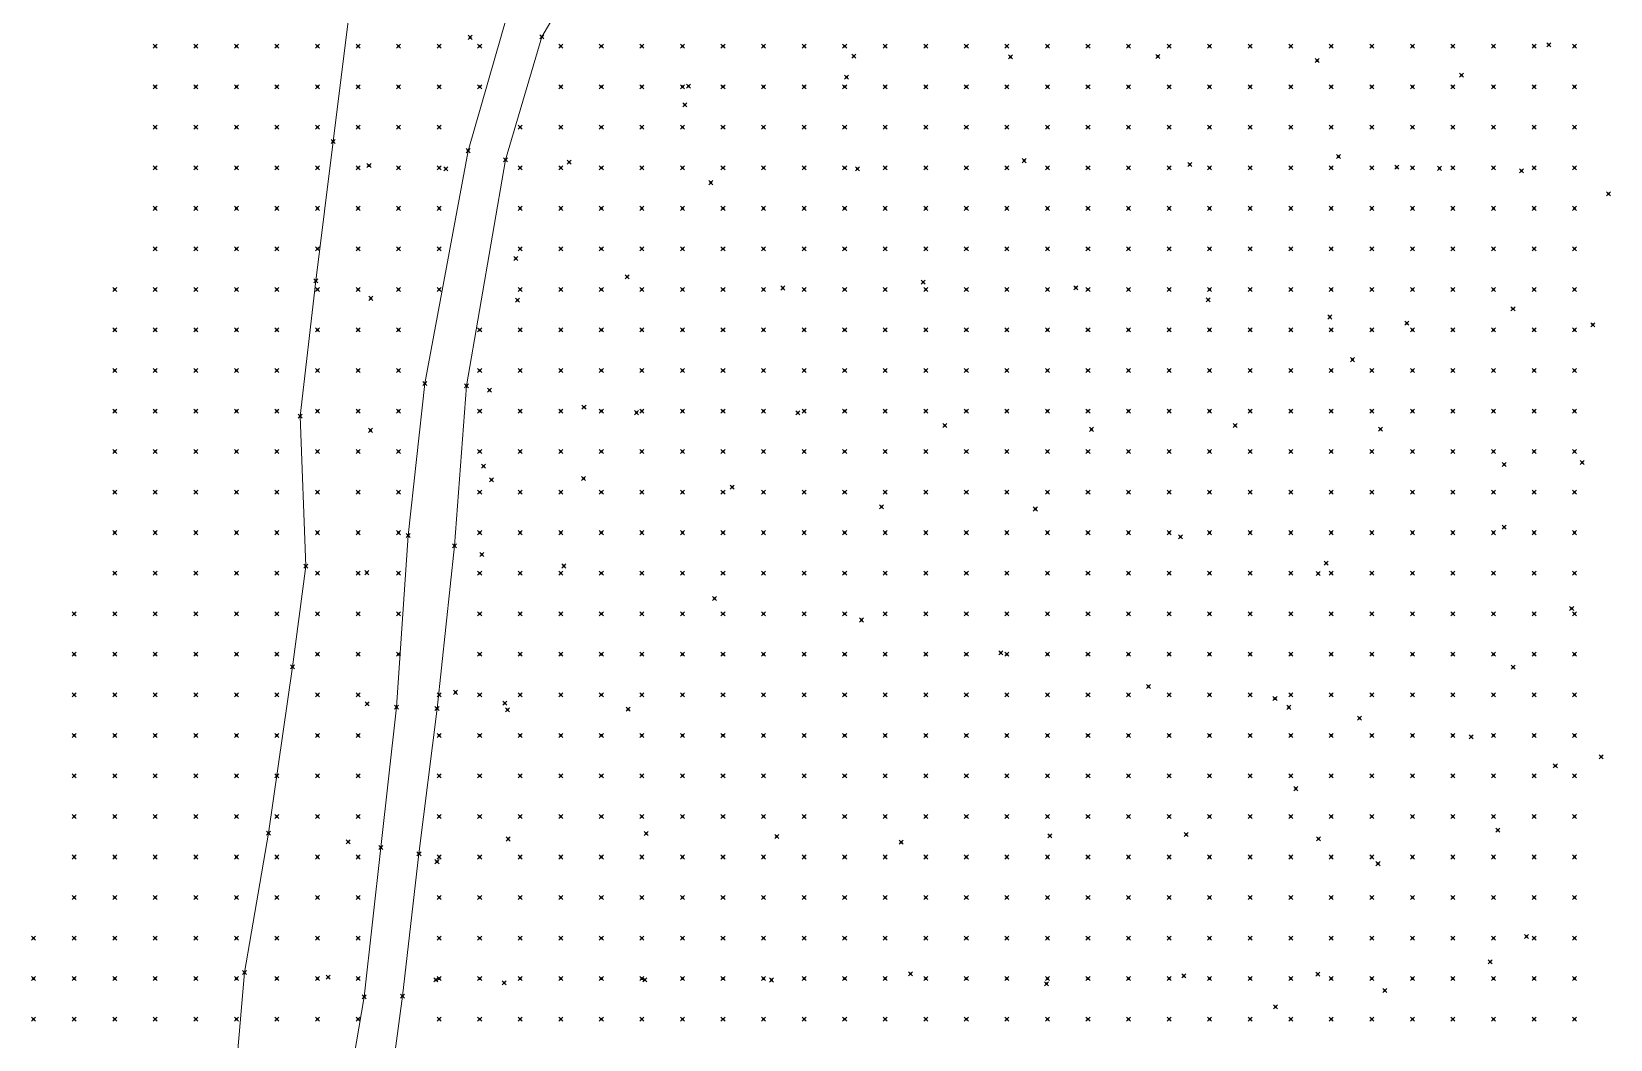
# Model space of a CAD drawing. Header units: metres. Extents: x 441556 to 446409, y 432338 to 461058.
# Drawn here: x 443267.6 to 443384.3, y 448325.5 to 448400 of the extents above; entities that cross this region are included whole.
import ezdxf

# ---------------------------------------------------------------- set-up
doc = ezdxf.new("R2010")
doc.units = ezdxf.units.M
doc.header["$MEASUREMENT"] = 0
doc.header["$PDMODE"] = 35
doc.header["$PDSIZE"] = 0.15
for name, color, linetype, lineweight in [('DTM-BRE-RevN_GRP_DRUM DE PIATRA', 2, 'Continuous', 0), ('DTM-BRE-RevN_GRP_TALUZ SUS', 2, 'Continuous', 0), ('DTM-NOK-RevN_LIDAR_co_lidar', 91, 'Continuous', 0), ('DTM-NOK-RevN_RTK', 32, 'Continuous', 0)]:
    doc.layers.add(name, color=color, linetype=linetype, lineweight=lineweight)

msp = doc.modelspace()

# ---------------------------------------------------------------- linework, layer by layer
at = {"layer": 'DTM-BRE-RevN_GRP_DRUM DE PIATRA'}
for p, q in [((443312.255, 448411.664, 344.343), (443305.322, 448399.623, 343.987)), ((443299.863, 448391.204, 343.812), (443302.767, 448401.312, 344.014)), ((443305.322, 448399.623, 343.987), (443302.627, 448390.52, 343.882)), ((443296.661, 448373.985, 344.009), (443299.863, 448391.204, 343.812)), ((443302.627, 448390.52, 343.882), (443299.746, 448373.81, 343.909)), ((443295.42, 448362.729, 344.265), (443296.661, 448373.985, 344.009)), ((443299.746, 448373.81, 343.909), (443298.849, 448361.961, 344.18)), ((443294.571, 448350.041, 344.385), (443295.42, 448362.729, 344.265)), ((443298.849, 448361.961, 344.18), (443297.56, 448349.935, 344.401)), ((443293.397, 448339.648, 344.63), (443294.571, 448350.041, 344.385)), ((443297.56, 448349.935, 344.401), (443296.226, 448339.193, 344.544)), ((443292.182, 448328.605, 344.82), (443293.397, 448339.648, 344.63)), ((443296.226, 448339.193, 344.544), (443295.007, 448328.655, 344.787)), ((443290.391, 448318.145, 344.86), (443292.182, 448328.605, 344.82)), ((443295.007, 448328.655, 344.787), (443293.527, 448317.659, 344.812))]:
    msp.add_line(p, q, dxfattribs=at)
at = {"layer": 'DTM-BRE-RevN_GRP_TALUZ SUS'}
for p, q in [((443289.87, 448391.891, 342.209), (443290.986, 448400.792, 342.189)), ((443288.601, 448381.577, 342.122), (443289.87, 448391.891, 342.209)), ((443287.438, 448371.557, 342.148), (443288.601, 448381.577, 342.122)), ((443287.865, 448360.469, 342.167), (443287.438, 448371.557, 342.148)), ((443286.875, 448353.014, 342.125), (443287.865, 448360.469, 342.167)), ((443285.098, 448340.706, 341.842), (443286.875, 448353.014, 342.125)), ((443283.328, 448330.408, 341.821), (443285.098, 448340.706, 341.842)), ((443282.343, 448319.093, 341.869), (443283.328, 448330.408, 341.821))]:
    msp.add_line(p, q, dxfattribs=at)
at = {"layer": 'DTM-NOK-RevN_LIDAR_co_lidar'}
for p in [(443276.721, 448398.936, 342.231), (443279.72, 448398.936, 342.225), (443282.72, 448398.936, 342.186), (443285.719, 448398.936, 342.078), (443288.718, 448398.936, 341.974), (443291.718, 448398.936, 342.123), (443294.717, 448398.936, 342.507), (443297.716, 448398.936, 342.943), (443300.716, 448398.936, 343.473), (443306.714, 448398.936, 344.209), (443309.714, 448398.936, 344.764), (443312.713, 448398.936, 345.196), (443315.712, 448398.936, 346.281), (443318.712, 448398.936, 347.31), (443321.711, 448398.936, 347.845), (443324.71, 448398.936, 347.79), (443327.71, 448398.936, 347.607), (443330.709, 448398.936, 347.456), (443333.708, 448398.936, 347.293), (443336.708, 448398.936, 347.189), (443339.707, 448398.936, 347.142), (443342.706, 448398.936, 347.136), (443345.706, 448398.936, 347.139), (443348.705, 448398.936, 347.186), (443351.704, 448398.936, 347.181), (443354.704, 448398.936, 347.184), (443357.703, 448398.936, 347.26), (443360.702, 448398.936, 347.309), (443363.702, 448398.936, 347.346), (443366.701, 448398.936, 347.432), (443369.7, 448398.936, 347.642), (443372.7, 448398.936, 347.957), (443375.699, 448398.936, 348.711), (443378.698, 448398.936, 349.928), (443381.698, 448398.936, 351.486), (443276.721, 448395.936, 342.17), (443279.72, 448395.936, 342.153), (443282.72, 448395.936, 342.155), (443285.719, 448395.936, 342.19), (443288.718, 448395.936, 342.15), (443291.718, 448395.936, 342.239), (443294.717, 448395.936, 342.611), (443297.716, 448395.936, 343.099), (443300.716, 448395.936, 343.624), (443306.714, 448395.936, 344.299), (443309.714, 448395.936, 344.822), (443312.713, 448395.936, 345.336), (443315.712, 448395.936, 346.298), (443318.712, 448395.936, 346.839), (443321.711, 448395.936, 346.746), (443324.71, 448395.936, 346.776), (443327.71, 448395.936, 346.823), (443330.709, 448395.936, 346.841), (443333.708, 448395.936, 346.893), (443336.708, 448395.936, 346.948), (443339.707, 448395.936, 347.035), (443342.706, 448395.936, 347.097), (443345.706, 448395.936, 347.141), (443348.705, 448395.936, 347.21), (443351.704, 448395.936, 347.27), (443354.704, 448395.936, 347.309), (443357.703, 448395.936, 347.352), (443360.702, 448395.936, 347.385), (443363.702, 448395.936, 347.41), (443366.701, 448395.936, 347.486), (443369.7, 448395.936, 347.69), (443372.7, 448395.936, 348.098), (443375.699, 448395.936, 348.987), (443378.698, 448395.936, 350.381), (443381.698, 448395.936, 351.937), (443276.721, 448392.937, 342.095), (443279.72, 448392.937, 342.082), (443282.72, 448392.937, 342.095), (443285.719, 448392.937, 341.993), (443288.718, 448392.937, 342.032), (443291.718, 448392.937, 342.378), (443294.717, 448392.937, 342.8), (443297.716, 448392.937, 343.272), (443303.715, 448392.937, 343.922), (443306.714, 448392.937, 344.407), (443309.714, 448392.937, 344.933), (443312.713, 448392.937, 345.326), (443315.712, 448392.937, 345.642), (443318.712, 448392.937, 345.703), (443321.711, 448392.937, 345.897), (443324.71, 448392.937, 346.352), (443327.71, 448392.937, 346.63), (443330.709, 448392.937, 346.685), (443333.708, 448392.937, 346.853), (443336.708, 448392.937, 346.958), (443339.707, 448392.937, 347.046), (443342.706, 448392.937, 347.105), (443345.706, 448392.937, 347.166), (443348.705, 448392.937, 347.234), (443351.704, 448392.937, 347.295), (443354.704, 448392.937, 347.337), (443357.703, 448392.937, 347.366), (443360.702, 448392.937, 347.377), (443363.702, 448392.937, 347.391), (443366.701, 448392.937, 347.541), (443369.7, 448392.937, 347.832), (443372.7, 448392.937, 348.281), (443375.699, 448392.937, 349.272), (443378.698, 448392.937, 350.958), (443381.698, 448392.937, 352.334), (443276.721, 448389.938, 342.061), (443279.72, 448389.938, 342.066), (443282.72, 448389.938, 341.969), (443285.719, 448389.938, 341.869), (443288.718, 448389.938, 342.082), (443291.718, 448389.938, 342.474), (443294.717, 448389.938, 342.844), (443297.716, 448389.938, 343.349), (443303.715, 448389.938, 343.973), (443306.714, 448389.938, 344.503), (443309.714, 448389.938, 345.057), (443312.713, 448389.938, 345.419), (443315.712, 448389.938, 345.465), (443318.712, 448389.938, 345.431), (443321.711, 448389.938, 345.643), (443324.71, 448389.938, 345.969), (443327.71, 448389.938, 346.312), (443330.709, 448389.938, 346.581), (443333.708, 448389.938, 346.917), (443336.708, 448389.938, 347.086), (443339.707, 448389.938, 347.209), (443342.706, 448389.938, 347.255), (443345.706, 448389.938, 347.248), (443348.705, 448389.938, 347.256), (443351.704, 448389.938, 347.292), (443354.704, 448389.938, 347.317), (443357.703, 448389.938, 347.334), (443360.702, 448389.938, 347.359), (443363.702, 448389.938, 347.405), (443366.701, 448389.938, 347.58), (443369.7, 448389.938, 347.943), (443372.7, 448389.938, 348.529), (443375.699, 448389.938, 349.761), (443378.698, 448389.938, 351.643), (443381.698, 448389.938, 352.943), (443276.721, 448386.938, 341.961), (443279.72, 448386.938, 341.929), (443282.72, 448386.938, 341.921), (443285.719, 448386.938, 341.902), (443288.718, 448386.938, 342.12), (443291.718, 448386.938, 342.457), (443294.717, 448386.938, 342.863), (443297.716, 448386.938, 343.456), (443303.715, 448386.938, 344.053), (443306.714, 448386.938, 344.602), (443309.714, 448386.938, 345.26), (443312.713, 448386.938, 345.873), (443315.712, 448386.938, 346.159), (443318.712, 448386.938, 346.132), (443321.711, 448386.938, 346.133), (443324.71, 448386.938, 346.217), (443327.71, 448386.938, 346.606), (443330.709, 448386.938, 347.074), (443333.708, 448386.938, 347.388), (443336.708, 448386.938, 347.436), (443339.707, 448386.938, 347.465), (443342.706, 448386.938, 347.418), (443345.706, 448386.938, 347.311), (443348.705, 448386.938, 347.253), (443351.704, 448386.938, 347.245), (443354.704, 448386.938, 347.263), (443357.703, 448386.938, 347.303), (443360.702, 448386.938, 347.36), (443363.702, 448386.938, 347.458), (443366.701, 448386.938, 347.646), (443369.7, 448386.938, 348.04), (443372.7, 448386.938, 348.829), (443375.699, 448386.938, 350.367), (443378.698, 448386.938, 352.443), (443381.698, 448386.938, 353.73), (443276.721, 448383.939, 341.959), (443279.72, 448383.939, 341.935), (443282.72, 448383.939, 341.934), (443285.719, 448383.939, 341.915), (443288.718, 448383.939, 342.116), (443291.718, 448383.939, 342.472), (443294.717, 448383.939, 342.894), (443297.716, 448383.939, 343.465), (443303.715, 448383.939, 344.18), (443306.714, 448383.939, 344.808), (443309.714, 448383.939, 345.728), (443312.713, 448383.939, 346.461), (443315.712, 448383.939, 346.654), (443318.712, 448383.939, 346.696), (443321.711, 448383.939, 346.651), (443324.71, 448383.939, 346.687), (443327.71, 448383.939, 346.865), (443330.709, 448383.939, 347.344), (443333.708, 448383.939, 347.571), (443336.708, 448383.939, 347.551), (443339.707, 448383.939, 347.523), (443342.706, 448383.939, 347.455), (443345.706, 448383.939, 347.335), (443348.705, 448383.939, 347.251), (443351.704, 448383.939, 347.229), (443354.704, 448383.939, 347.262), (443357.703, 448383.939, 347.318), (443360.702, 448383.939, 347.374), (443363.702, 448383.939, 347.48), (443366.701, 448383.939, 347.7), (443369.7, 448383.939, 348.178), (443372.7, 448383.939, 349.257), (443375.699, 448383.939, 351.159), (443378.698, 448383.939, 352.924), (443381.698, 448383.939, 354.229), (443273.721, 448380.94, 341.952), (443276.721, 448380.94, 341.935), (443279.72, 448380.94, 341.932), (443282.72, 448380.94, 341.936), (443285.719, 448380.94, 341.943), (443288.718, 448380.94, 342.168), (443291.718, 448380.94, 342.55), (443294.717, 448380.94, 343.066), (443297.716, 448380.94, 343.638), (443303.715, 448380.94, 344.294), (443306.714, 448380.94, 345.123), (443309.714, 448380.94, 346.121), (443312.713, 448380.94, 346.674), (443315.712, 448380.94, 346.766), (443318.712, 448380.94, 346.744), (443321.711, 448380.94, 346.735), (443324.71, 448380.94, 346.716), (443327.71, 448380.94, 346.84), (443330.709, 448380.94, 347.271), (443333.708, 448380.94, 347.555), (443336.708, 448380.94, 347.564), (443339.707, 448380.94, 347.557), (443342.706, 448380.94, 347.505), (443345.706, 448380.94, 347.387), (443348.705, 448380.94, 347.259), (443351.704, 448380.94, 347.222), (443354.704, 448380.94, 347.283), (443357.703, 448380.94, 347.343), (443360.702, 448380.94, 347.386), (443363.702, 448380.94, 347.526), (443366.701, 448380.94, 347.84), (443369.7, 448380.94, 348.395), (443372.7, 448380.94, 349.681), (443375.699, 448380.94, 351.535), (443378.698, 448380.94, 353.179), (443381.698, 448380.94, 354.431), (443273.721, 448377.94, 341.917), (443276.721, 448377.94, 341.897), (443279.72, 448377.94, 341.914), (443282.72, 448377.94, 341.926), (443285.719, 448377.94, 342.009), (443288.718, 448377.94, 342.259), (443291.718, 448377.94, 342.65), (443294.717, 448377.94, 343.234), (443300.716, 448377.94, 343.874), (443303.715, 448377.94, 344.43), (443306.714, 448377.94, 345.402), (443309.714, 448377.94, 346.249), (443312.713, 448377.94, 346.684), (443315.712, 448377.94, 346.753), (443318.712, 448377.94, 346.73), (443321.711, 448377.94, 346.691), (443324.71, 448377.94, 346.679), (443327.71, 448377.94, 346.757), (443330.709, 448377.94, 347.216), (443333.708, 448377.94, 347.532), (443336.708, 448377.94, 347.58), (443339.707, 448377.94, 347.541), (443342.706, 448377.94, 347.435), (443345.706, 448377.94, 347.328), (443348.705, 448377.94, 347.275), (443351.704, 448377.94, 347.277), (443354.704, 448377.94, 347.316), (443357.703, 448377.94, 347.359), (443360.702, 448377.94, 347.409), (443363.702, 448377.94, 347.576), (443366.701, 448377.94, 347.946), (443369.7, 448377.94, 348.577), (443372.7, 448377.94, 349.96), (443375.699, 448377.94, 351.69), (443378.698, 448377.94, 353.171), (443381.698, 448377.94, 354.567), (443273.721, 448374.941, 341.879), (443276.721, 448374.941, 341.871), (443279.72, 448374.941, 341.872), (443282.72, 448374.941, 341.92), (443285.719, 448374.941, 341.999), (443288.718, 448374.941, 342.283), (443291.718, 448374.941, 342.821), (443294.717, 448374.941, 343.441), (443300.716, 448374.941, 343.947), (443303.715, 448374.941, 344.522), (443306.714, 448374.941, 345.477), (443309.714, 448374.941, 346.367), (443312.713, 448374.941, 346.665), (443315.712, 448374.941, 346.722), (443318.712, 448374.941, 346.68), (443321.711, 448374.941, 346.615), (443324.71, 448374.941, 346.626), (443327.71, 448374.941, 346.718), (443330.709, 448374.941, 347.046), (443333.708, 448374.941, 347.403), (443336.708, 448374.941, 347.447), (443339.707, 448374.941, 347.384), (443342.706, 448374.941, 347.302), (443345.706, 448374.941, 347.291), (443348.705, 448374.941, 347.33), (443351.704, 448374.941, 347.344), (443354.704, 448374.941, 347.343), (443357.703, 448374.941, 347.358), (443360.702, 448374.941, 347.433), (443363.702, 448374.941, 347.612), (443366.701, 448374.941, 347.912), (443369.7, 448374.941, 348.588), (443372.7, 448374.941, 350.058), (443375.699, 448374.941, 351.798), (443378.698, 448374.941, 353.283), (443381.698, 448374.941, 354.642), (443273.721, 448371.942, 341.849), (443276.721, 448371.942, 341.845), (443279.72, 448371.942, 341.811), (443282.72, 448371.942, 341.762), (443285.719, 448371.942, 341.903), (443288.718, 448371.942, 342.36), (443291.718, 448371.942, 343.01), (443294.717, 448371.942, 343.608), (443300.716, 448371.942, 344.036), (443303.715, 448371.942, 344.73), (443306.714, 448371.942, 345.677), (443309.714, 448371.942, 346.419), (443312.713, 448371.942, 346.645), (443315.712, 448371.942, 346.706), (443318.712, 448371.942, 346.622), (443321.711, 448371.942, 346.592), (443324.71, 448371.942, 346.614), (443327.71, 448371.942, 346.68), (443330.709, 448371.942, 346.859), (443333.708, 448371.942, 347.101), (443336.708, 448371.942, 347.157), (443339.707, 448371.942, 347.147), (443342.706, 448371.942, 347.143), (443345.706, 448371.942, 347.187), (443348.705, 448371.942, 347.271), (443351.704, 448371.942, 347.32), (443354.704, 448371.942, 347.319), (443357.703, 448371.942, 347.312), (443360.702, 448371.942, 347.377), (443363.702, 448371.942, 347.591), (443366.701, 448371.942, 347.999), (443369.7, 448371.942, 348.835), (443372.7, 448371.942, 350.251), (443375.699, 448371.942, 351.842), (443378.698, 448371.942, 353.338), (443381.698, 448371.942, 354.673), (443273.721, 448368.942, 341.819), (443276.721, 448368.942, 341.825), (443279.72, 448368.942, 341.821), (443282.72, 448368.942, 341.824), (443285.719, 448368.942, 341.919), (443288.718, 448368.942, 342.352), (443291.718, 448368.942, 343.188), (443294.717, 448368.942, 343.825), (443300.716, 448368.942, 344.159), (443303.715, 448368.942, 344.93), (443306.714, 448368.942, 345.842), (443309.714, 448368.942, 346.435), (443312.713, 448368.942, 346.593), (443315.712, 448368.942, 346.69), (443318.712, 448368.942, 346.565), (443321.711, 448368.942, 346.554), (443324.71, 448368.942, 346.594), (443327.71, 448368.942, 346.644), (443330.709, 448368.942, 346.743), (443333.708, 448368.942, 346.935), (443336.708, 448368.942, 347.001), (443339.707, 448368.942, 347.013), (443342.706, 448368.942, 347.027), (443345.706, 448368.942, 347.075), (443348.705, 448368.942, 347.177), (443351.704, 448368.942, 347.25), (443354.704, 448368.942, 347.264), (443357.703, 448368.942, 347.267), (443360.702, 448368.942, 347.355), (443363.702, 448368.942, 347.608), (443366.701, 448368.942, 348.069), (443369.7, 448368.942, 349.033), (443372.7, 448368.942, 350.458), (443375.699, 448368.942, 351.975), (443378.698, 448368.942, 353.401), (443381.698, 448368.942, 354.709), (443273.721, 448365.943, 341.821), (443276.721, 448365.943, 341.832), (443279.72, 448365.943, 341.856), (443282.72, 448365.943, 341.873), (443285.719, 448365.943, 341.938), (443288.718, 448365.943, 342.344), (443291.718, 448365.943, 343.269), (443294.717, 448365.943, 343.968), (443300.716, 448365.943, 344.274), (443303.715, 448365.943, 345.083), (443306.714, 448365.943, 345.967), (443309.714, 448365.943, 346.433), (443312.713, 448365.943, 346.54), (443315.712, 448365.943, 346.65), (443318.712, 448365.943, 346.509), (443321.711, 448365.943, 346.478), (443324.71, 448365.943, 346.524), (443327.71, 448365.943, 346.559), (443330.709, 448365.943, 346.664), (443333.708, 448365.943, 346.861), (443336.708, 448365.943, 346.948), (443339.707, 448365.943, 346.942), (443342.706, 448365.943, 346.944), (443345.706, 448365.943, 347), (443348.705, 448365.943, 347.101), (443351.704, 448365.943, 347.168), (443354.704, 448365.943, 347.19), (443357.703, 448365.943, 347.221), (443360.702, 448365.943, 347.35), (443363.702, 448365.943, 347.669), (443366.701, 448365.943, 348.241), (443369.7, 448365.943, 349.273), (443372.7, 448365.943, 350.668), (443375.699, 448365.943, 352.068), (443378.698, 448365.943, 353.511), (443381.698, 448365.943, 354.711), (443273.721, 448362.944, 341.844), (443276.721, 448362.944, 341.859), (443279.72, 448362.944, 341.872), (443282.72, 448362.944, 341.871), (443285.719, 448362.944, 341.9), (443288.718, 448362.944, 342.314), (443291.718, 448362.944, 343.322), (443294.717, 448362.944, 344.068), (443300.716, 448362.944, 344.465), (443303.715, 448362.944, 345.304), (443306.714, 448362.944, 346.081), (443309.714, 448362.944, 346.42), (443312.713, 448362.944, 346.492), (443315.712, 448362.944, 346.579), (443318.712, 448362.944, 346.486), (443321.711, 448362.944, 346.437), (443324.71, 448362.944, 346.466), (443327.71, 448362.944, 346.499), (443330.709, 448362.944, 346.616), (443333.708, 448362.944, 346.81), (443336.708, 448362.944, 346.904), (443339.707, 448362.944, 346.888), (443342.706, 448362.944, 346.89), (443345.706, 448362.944, 346.953), (443348.705, 448362.944, 347.033), (443351.704, 448362.944, 347.078), (443354.704, 448362.944, 347.097), (443357.703, 448362.944, 347.152), (443360.702, 448362.944, 347.339), (443363.702, 448362.944, 347.743), (443366.701, 448362.944, 348.44), (443369.7, 448362.944, 349.482), (443372.7, 448362.944, 350.642), (443375.699, 448362.944, 352.088), (443378.698, 448362.944, 353.516), (443381.698, 448362.944, 354.748), (443273.721, 448359.944, 341.89), (443276.721, 448359.944, 341.885), (443279.72, 448359.944, 341.877), (443282.72, 448359.944, 341.872), (443285.719, 448359.944, 341.919), (443288.718, 448359.944, 342.405), (443291.718, 448359.944, 343.454), (443294.717, 448359.944, 344.136), (443300.716, 448359.944, 344.616), (443303.715, 448359.944, 345.477), (443306.714, 448359.944, 346.177), (443309.714, 448359.944, 346.436), (443312.713, 448359.944, 346.466), (443315.712, 448359.944, 346.524), (443318.712, 448359.944, 346.512), (443321.711, 448359.944, 346.46), (443324.71, 448359.944, 346.481), (443327.71, 448359.944, 346.5), (443330.709, 448359.944, 346.606), (443333.708, 448359.944, 346.783), (443336.708, 448359.944, 346.863), (443339.707, 448359.944, 346.84), (443342.706, 448359.944, 346.841), (443345.706, 448359.944, 346.905), (443348.705, 448359.944, 346.982), (443351.704, 448359.944, 347.024), (443354.704, 448359.944, 347.026), (443357.703, 448359.944, 347.105), (443360.702, 448359.944, 347.356), (443363.702, 448359.944, 347.782), (443366.701, 448359.944, 348.497), (443369.7, 448359.944, 349.458), (443372.7, 448359.944, 350.523), (443375.699, 448359.944, 351.977), (443378.698, 448359.944, 353.539), (443381.698, 448359.944, 354.806), (443270.722, 448356.945, 341.891), (443273.721, 448356.945, 341.921), (443276.721, 448356.945, 341.915), (443279.72, 448356.945, 341.906), (443282.72, 448356.945, 341.91), (443285.719, 448356.945, 341.983), (443288.718, 448356.945, 342.592), (443291.718, 448356.945, 343.646), (443294.717, 448356.945, 344.16), (443300.716, 448356.945, 344.724), (443303.715, 448356.945, 345.585), (443306.714, 448356.945, 346.267), (443309.714, 448356.945, 346.447), (443312.713, 448356.945, 346.437), (443315.712, 448356.945, 346.52), (443318.712, 448356.945, 346.517), (443321.711, 448356.945, 346.468), (443324.71, 448356.945, 346.495), (443327.71, 448356.945, 346.532), (443330.709, 448356.945, 346.608), (443333.708, 448356.945, 346.749), (443336.708, 448356.945, 346.81), (443339.707, 448356.945, 346.778), (443342.706, 448356.945, 346.782), (443345.706, 448356.945, 346.861), (443348.705, 448356.945, 346.952), (443351.704, 448356.945, 346.991), (443354.704, 448356.945, 346.974), (443357.703, 448356.945, 347.064), (443360.702, 448356.945, 347.356), (443363.702, 448356.945, 347.788), (443366.701, 448356.945, 348.468), (443369.7, 448356.945, 349.398), (443372.7, 448356.945, 350.528), (443375.699, 448356.945, 351.986), (443378.698, 448356.945, 353.633), (443381.698, 448356.945, 354.911), (443270.722, 448353.946, 341.905), (443273.721, 448353.946, 341.92), (443276.721, 448353.946, 341.94), (443279.72, 448353.946, 341.957), (443282.72, 448353.946, 341.92), (443285.719, 448353.946, 342.018), (443288.718, 448353.946, 342.768), (443291.718, 448353.946, 343.827), (443294.717, 448353.946, 344.223), (443300.716, 448353.946, 344.853), (443303.715, 448353.946, 345.682), (443306.714, 448353.946, 346.305), (443309.714, 448353.946, 346.419), (443312.713, 448353.946, 346.412), (443315.712, 448353.946, 346.506), (443318.712, 448353.946, 346.502), (443321.711, 448353.946, 346.462), (443324.71, 448353.946, 346.474), (443327.71, 448353.946, 346.54), (443330.709, 448353.946, 346.611), (443333.708, 448353.946, 346.704), (443336.708, 448353.946, 346.748), (443339.707, 448353.946, 346.717), (443342.706, 448353.946, 346.736), (443345.706, 448353.946, 346.837), (443348.705, 448353.946, 346.943), (443351.704, 448353.946, 346.972), (443354.704, 448353.946, 346.942), (443357.703, 448353.946, 347.031), (443360.702, 448353.946, 347.319), (443363.702, 448353.946, 347.745), (443366.701, 448353.946, 348.496), (443369.7, 448353.946, 349.651), (443372.7, 448353.946, 350.815), (443375.699, 448353.946, 352.352), (443378.698, 448353.946, 353.886), (443381.698, 448353.946, 355.103), (443270.722, 448350.946, 341.908), (443273.721, 448350.946, 341.913), (443276.721, 448350.946, 341.938), (443279.72, 448350.946, 341.998), (443282.72, 448350.946, 341.938), (443285.719, 448350.946, 342.057), (443288.718, 448350.946, 342.91), (443291.718, 448350.946, 343.969), (443297.716, 448350.946, 344.375), (443300.716, 448350.946, 344.968), (443303.715, 448350.946, 345.732), (443306.714, 448350.946, 346.287), (443309.714, 448350.946, 346.372), (443312.713, 448350.946, 346.406), (443315.712, 448350.946, 346.464), (443318.712, 448350.946, 346.501), (443321.711, 448350.946, 346.45), (443324.71, 448350.946, 346.452), (443327.71, 448350.946, 346.529), (443330.709, 448350.946, 346.597), (443333.708, 448350.946, 346.653), (443336.708, 448350.946, 346.68), (443339.707, 448350.946, 346.662), (443342.706, 448350.946, 346.694), (443345.706, 448350.946, 346.801), (443348.705, 448350.946, 346.914), (443351.704, 448350.946, 346.93), (443354.704, 448350.946, 346.9), (443357.703, 448350.946, 346.991), (443360.702, 448350.946, 347.244), (443363.702, 448350.946, 347.642), (443366.701, 448350.946, 348.47), (443369.7, 448350.946, 349.919), (443372.7, 448350.946, 351.267), (443375.699, 448350.946, 352.864), (443378.698, 448350.946, 354.197), (443381.698, 448350.946, 355.317), (443270.722, 448347.947, 341.899), (443273.721, 448347.947, 341.903), (443276.721, 448347.947, 341.905), (443279.72, 448347.947, 341.959), (443282.72, 448347.947, 341.936), (443285.719, 448347.947, 342.114), (443288.718, 448347.947, 343.009), (443291.718, 448347.947, 344.033), (443297.716, 448347.947, 344.484), (443300.716, 448347.947, 345.053), (443303.715, 448347.947, 345.735), (443306.714, 448347.947, 346.237), (443309.714, 448347.947, 346.327), (443312.713, 448347.947, 346.389), (443315.712, 448347.947, 346.437), (443318.712, 448347.947, 346.482), (443321.711, 448347.947, 346.423), (443324.71, 448347.947, 346.432), (443327.71, 448347.947, 346.546), (443330.709, 448347.947, 346.569), (443333.708, 448347.947, 346.591), (443336.708, 448347.947, 346.599), (443339.707, 448347.947, 346.591), (443342.706, 448347.947, 346.626), (443345.706, 448347.947, 346.73), (443348.705, 448347.947, 346.835), (443351.704, 448347.947, 346.832), (443354.704, 448347.947, 346.822), (443357.703, 448347.947, 346.961), (443360.702, 448347.947, 347.19), (443363.702, 448347.947, 347.518), (443366.701, 448347.947, 348.367), (443369.7, 448347.947, 349.968), (443372.7, 448347.947, 351.596), (443375.699, 448347.947, 353.181), (443378.698, 448347.947, 354.419), (443381.698, 448347.947, 355.494), (443270.722, 448344.948, 341.896), (443273.721, 448344.948, 341.888), (443276.721, 448344.948, 341.866), (443279.72, 448344.948, 341.841), (443282.72, 448344.948, 341.824), (443285.719, 448344.948, 342.152), (443288.718, 448344.948, 343.106), (443291.718, 448344.948, 344.076), (443297.716, 448344.948, 344.572), (443300.716, 448344.948, 345.143), (443303.715, 448344.948, 345.756), (443306.714, 448344.948, 346.169), (443309.714, 448344.948, 346.287), (443312.713, 448344.948, 346.362), (443315.712, 448344.948, 346.409), (443318.712, 448344.948, 346.436), (443321.711, 448344.948, 346.392), (443324.71, 448344.948, 346.402), (443327.71, 448344.948, 346.524), (443330.709, 448344.948, 346.522), (443333.708, 448344.948, 346.521), (443336.708, 448344.948, 346.515), (443339.707, 448344.948, 346.53), (443342.706, 448344.948, 346.57), (443345.706, 448344.948, 346.659), (443348.705, 448344.948, 346.734), (443351.704, 448344.948, 346.729), (443354.704, 448344.948, 346.755), (443357.703, 448344.948, 346.955), (443360.702, 448344.948, 347.175), (443363.702, 448344.948, 347.444), (443366.701, 448344.948, 348.381), (443369.7, 448344.948, 349.999), (443372.7, 448344.948, 351.69), (443375.699, 448344.948, 353.222), (443378.698, 448344.948, 354.589), (443381.698, 448344.948, 355.612), (443270.722, 448341.948, 341.881), (443273.721, 448341.948, 341.879), (443276.721, 448341.948, 341.874), (443279.72, 448341.948, 341.855), (443282.72, 448341.948, 341.854), (443285.719, 448341.948, 342.2), (443288.718, 448341.948, 343.22), (443291.718, 448341.948, 344.199), (443297.716, 448341.948, 344.637), (443300.716, 448341.948, 345.235), (443303.715, 448341.948, 345.817), (443306.714, 448341.948, 346.171), (443309.714, 448341.948, 346.237), (443312.713, 448341.948, 346.32), (443315.712, 448341.948, 346.362), (443318.712, 448341.948, 346.376), (443321.711, 448341.948, 346.315), (443324.71, 448341.948, 346.357), (443327.71, 448341.948, 346.408), (443330.709, 448341.948, 346.415), (443333.708, 448341.948, 346.426), (443336.708, 448341.948, 346.426), (443339.707, 448341.948, 346.491), (443342.706, 448341.948, 346.553), (443345.706, 448341.948, 346.608), (443348.705, 448341.948, 346.641), (443351.704, 448341.948, 346.647), (443354.704, 448341.948, 346.714), (443357.703, 448341.948, 346.895), (443360.702, 448341.948, 347.105), (443363.702, 448341.948, 347.488), (443366.701, 448341.948, 348.455), (443369.7, 448341.948, 349.887), (443372.7, 448341.948, 351.491), (443375.699, 448341.948, 353.034), (443378.698, 448341.948, 354.461), (443381.698, 448341.948, 355.602), (443270.722, 448338.949, 341.874), (443273.721, 448338.949, 341.874), (443276.721, 448338.949, 341.882), (443279.72, 448338.949, 341.964), (443282.72, 448338.949, 341.938), (443285.719, 448338.949, 342.268), (443288.718, 448338.949, 343.342), (443291.718, 448338.949, 344.302), (443297.716, 448338.949, 344.704), (443300.716, 448338.949, 345.28), (443303.715, 448338.949, 345.895), (443306.714, 448338.949, 346.189), (443309.714, 448338.949, 346.187), (443312.713, 448338.949, 346.249), (443315.712, 448338.949, 346.305), (443318.712, 448338.949, 346.322), (443321.711, 448338.949, 346.29), (443324.71, 448338.949, 346.327), (443327.71, 448338.949, 346.32), (443330.709, 448338.949, 346.332), (443333.708, 448338.949, 346.346), (443336.708, 448338.949, 346.363), (443339.707, 448338.949, 346.437), (443342.706, 448338.949, 346.502), (443345.706, 448338.949, 346.55), (443348.705, 448338.949, 346.589), (443351.704, 448338.949, 346.611), (443354.704, 448338.949, 346.695), (443357.703, 448338.949, 346.883), (443360.702, 448338.949, 347.126), (443363.702, 448338.949, 347.617), (443366.701, 448338.949, 348.65), (443369.7, 448338.949, 349.956), (443372.7, 448338.949, 351.273), (443375.699, 448338.949, 352.687), (443378.698, 448338.949, 354.126), (443381.698, 448338.949, 355.478), (443270.722, 448335.95, 341.855), (443273.721, 448335.95, 341.851), (443276.721, 448335.95, 341.82), (443279.72, 448335.95, 341.731), (443282.72, 448335.95, 341.804), (443285.719, 448335.95, 342.382), (443288.718, 448335.95, 343.619), (443291.718, 448335.95, 344.531), (443297.716, 448335.95, 344.761), (443300.716, 448335.95, 345.326), (443303.715, 448335.95, 345.984), (443306.714, 448335.95, 346.166), (443309.714, 448335.95, 346.156), (443312.713, 448335.95, 346.212), (443315.712, 448335.95, 346.266), (443318.712, 448335.95, 346.294), (443321.711, 448335.95, 346.275), (443324.71, 448335.95, 346.278), (443327.71, 448335.95, 346.264), (443330.709, 448335.95, 346.282), (443333.708, 448335.95, 346.307), (443336.708, 448335.95, 346.313), (443339.707, 448335.95, 346.35), (443342.706, 448335.95, 346.395), (443345.706, 448335.95, 346.459), (443348.705, 448335.95, 346.538), (443351.704, 448335.95, 346.581), (443354.704, 448335.95, 346.655), (443357.703, 448335.95, 346.84), (443360.702, 448335.95, 347.141), (443363.702, 448335.95, 347.805), (443366.701, 448335.95, 349.025), (443369.7, 448335.95, 350.317), (443372.7, 448335.95, 351.537), (443375.699, 448335.95, 352.72), (443378.698, 448335.95, 354.032), (443381.698, 448335.95, 355.412), (443267.723, 448332.95, 341.857), (443270.722, 448332.95, 341.862), (443273.721, 448332.95, 341.856), (443276.721, 448332.95, 341.794), (443279.72, 448332.95, 341.768), (443282.72, 448332.95, 341.917), (443285.719, 448332.95, 342.577), (443288.718, 448332.95, 343.804), (443291.718, 448332.95, 344.618), (443297.716, 448332.95, 344.814), (443300.716, 448332.95, 345.35), (443303.715, 448332.95, 346.01), (443306.714, 448332.95, 346.112), (443309.714, 448332.95, 346.12), (443312.713, 448332.95, 346.169), (443315.712, 448332.95, 346.221), (443318.712, 448332.95, 346.243), (443321.711, 448332.95, 346.211), (443324.71, 448332.95, 346.215), (443327.71, 448332.95, 346.237), (443330.709, 448332.95, 346.265), (443333.708, 448332.95, 346.254), (443336.708, 448332.95, 346.26), (443339.707, 448332.95, 346.271), (443342.706, 448332.95, 346.312), (443345.706, 448332.95, 346.404), (443348.705, 448332.95, 346.497), (443351.704, 448332.95, 346.54), (443354.704, 448332.95, 346.602), (443357.703, 448332.95, 346.803), (443360.702, 448332.95, 347.217), (443363.702, 448332.95, 348.148), (443366.701, 448332.95, 349.738), (443369.7, 448332.95, 351.225), (443372.7, 448332.95, 352.551), (443375.699, 448332.95, 353.507), (443378.698, 448332.95, 354.738), (443381.698, 448332.95, 355.809), (443267.723, 448329.951, 341.871), (443270.722, 448329.951, 341.82), (443273.721, 448329.951, 341.811), (443276.721, 448329.951, 341.868), (443279.72, 448329.951, 341.907), (443282.72, 448329.951, 341.977), (443285.719, 448329.951, 342.763), (443288.718, 448329.951, 344.036), (443291.718, 448329.951, 344.708), (443297.716, 448329.951, 344.865), (443300.716, 448329.951, 345.397), (443303.715, 448329.951, 346.007), (443306.714, 448329.951, 346.075), (443309.714, 448329.951, 346.071), (443312.713, 448329.951, 346.124), (443315.712, 448329.951, 346.171), (443318.712, 448329.951, 346.17), (443321.711, 448329.951, 346.155), (443324.71, 448329.951, 346.128), (443327.71, 448329.951, 346.192), (443330.709, 448329.951, 346.207), (443333.708, 448329.951, 346.191), (443336.708, 448329.951, 346.189), (443339.707, 448329.951, 346.199), (443342.706, 448329.951, 346.251), (443345.706, 448329.951, 346.353), (443348.705, 448329.951, 346.45), (443351.704, 448329.951, 346.485), (443354.704, 448329.951, 346.537), (443357.703, 448329.951, 346.778), (443360.702, 448329.951, 347.297), (443363.702, 448329.951, 348.46), (443366.701, 448329.951, 350.472), (443369.7, 448329.951, 352.19), (443372.7, 448329.951, 353.451), (443375.699, 448329.951, 354.352), (443378.698, 448329.951, 355.269), (443381.698, 448329.951, 356.221), (443267.723, 448326.952, 341.811), (443270.722, 448326.952, 341.87), (443273.721, 448326.952, 341.888), (443276.721, 448326.952, 341.883), (443279.72, 448326.952, 341.87), (443282.72, 448326.952, 342.01), (443285.719, 448326.952, 342.931), (443288.718, 448326.952, 344.243), (443291.718, 448326.952, 344.817), (443297.716, 448326.952, 344.898), (443300.716, 448326.952, 345.44), (443303.715, 448326.952, 346.013), (443306.714, 448326.952, 346.048), (443309.714, 448326.952, 346.057), (443312.713, 448326.952, 346.103), (443315.712, 448326.952, 346.144), (443318.712, 448326.952, 346.151), (443321.711, 448326.952, 346.105), (443324.71, 448326.952, 346.05), (443327.71, 448326.952, 346.04), (443330.709, 448326.952, 346.078), (443333.708, 448326.952, 346.117), (443336.708, 448326.952, 346.103), (443339.707, 448326.952, 346.134), (443342.706, 448326.952, 346.203), (443345.706, 448326.952, 346.317), (443348.705, 448326.952, 346.418), (443351.704, 448326.952, 346.443), (443354.704, 448326.952, 346.5), (443357.703, 448326.952, 346.766), (443360.702, 448326.952, 347.326), (443363.702, 448326.952, 348.517), (443366.701, 448326.952, 350.503), (443369.7, 448326.952, 352.207), (443372.7, 448326.952, 353.404), (443375.699, 448326.952, 354.516), (443378.698, 448326.952, 355.441), (443381.698, 448326.952, 356.296)]:
    msp.add_point(p, dxfattribs=at)
at = {"layer": 'DTM-NOK-RevN_RTK'}
for p in [(443300.005, 448399.589, 343.48), (443305.322, 448399.623, 343.987), (443328.393, 448398.204, 347.43), (443339.98, 448398.138, 347.179), (443350.882, 448398.181, 347.299), (443379.784, 448399.041, 350.621), (443362.665, 448397.866, 347.443), (443316.157, 448395.982, 346.838), (443327.856, 448396.651, 346.882), (443373.332, 448396.784, 348.093), (443315.882, 448394.604, 346.418), (443289.87, 448391.891, 342.209), (443299.863, 448391.204, 343.812), (443292.529, 448390.098, 342.714), (443298.215, 448389.861, 343.775), (443302.627, 448390.52, 343.882), (443307.339, 448390.355, 344.606), (443328.65, 448389.855, 346.356), (443340.978, 448390.464, 347.239), (443353.232, 448390.186, 347.304), (443364.243, 448390.764, 347.443), (443368.54, 448389.975, 347.874), (443371.697, 448389.899, 348.195), (443317.82, 448388.838, 345.457), (443377.77, 448389.706, 351.166), (443384.197, 448388.015, 354.541), (443303.385, 448383.227, 344.14), (443311.619, 448381.87, 346.69), (443288.601, 448381.577, 342.122), (443323.143, 448381.043, 346.787), (443333.525, 448381.484, 347.645), (443344.818, 448381.067, 347.518), (443292.672, 448380.281, 342.67), (443303.509, 448380.14, 344.269), (443354.594, 448380.169, 347.36), (443377.141, 448379.497, 352.48), (443363.599, 448378.901, 347.495), (443369.293, 448378.434, 348.264), (443383.049, 448378.329, 355.135), (443365.272, 448375.744, 347.858), (443296.661, 448373.985, 344.009), (443299.746, 448373.81, 343.909), (443301.45, 448373.479, 343.951), (443287.438, 448371.557, 342.148), (443308.432, 448372.224, 346.329), (443312.317, 448371.823, 346.647), (443324.247, 448371.808, 346.627), (443292.64, 448370.515, 343.383), (443335.124, 448370.866, 347.129), (443345.97, 448370.587, 347.146), (443356.585, 448370.879, 347.341), (443367.337, 448370.596, 347.98), (443301.005, 448367.864, 344.177), (443376.484, 448367.979, 352.434), (443382.26, 448368.13, 354.938), (443301.591, 448366.857, 344.321), (443308.403, 448366.959, 346.423), (443319.388, 448366.319, 346.484), (443330.433, 448364.856, 346.665), (443341.813, 448364.695, 346.926), (443376.491, 448363.349, 352.557), (443295.42, 448362.729, 344.265), (443298.849, 448361.961, 344.18), (443352.552, 448362.629, 347.097), (443300.869, 448361.331, 344.425), (443363.33, 448360.682, 347.659), (443287.865, 448360.469, 342.167), (443292.368, 448359.983, 344.103), (443306.949, 448360.479, 346.357), (443362.73, 448359.92, 347.555), (443318.077, 448358.079, 346.528), (443381.48, 448357.331, 354.923), (443328.957, 448356.483, 346.582), (443339.263, 448354.06, 346.718), (443286.875, 448353.014, 342.125), (443377.15, 448352.989, 353.362), (443350.187, 448351.568, 347.001), (443292.391, 448350.278, 344.436), (443298.927, 448351.132, 344.538), (443302.581, 448350.328, 345.515), (443359.539, 448350.665, 346.824), (443294.571, 448350.041, 344.385), (443297.56, 448349.935, 344.401), (443302.769, 448349.84, 345.49), (443311.689, 448349.876, 346.457), (443360.562, 448350.021, 347.347), (443365.781, 448349.218, 347.786), (443374.053, 448347.841, 352.533), (443380.272, 448345.697, 355.127), (443383.661, 448346.355, 356.286), (443361.073, 448344.004, 347.137), (443376.02, 448340.934, 353.222), (443285.098, 448340.706, 341.842), (443290.983, 448340.076, 344.416), (443293.397, 448339.648, 344.63), (443302.817, 448340.282, 345.755), (443313.028, 448340.694, 346.378), (443322.684, 448340.465, 346.363), (443331.899, 448340.036, 346.435), (443342.894, 448340.515, 346.626), (443352.966, 448340.617, 346.679), (443362.749, 448340.295, 347.282), (443296.226, 448339.193, 344.544), (443297.558, 448338.602, 344.622), (443367.156, 448338.456, 348.792), (443378.139, 448333.061, 354.533), (443283.328, 448330.408, 341.821), (443332.584, 448330.31, 346.273), (443362.698, 448330.287, 347.712), (443375.451, 448331.201, 354.085), (443289.515, 448330.064, 344.653), (443297.469, 448329.851, 344.758), (443302.527, 448329.638, 346.017), (443312.936, 448329.863, 346.182), (443322.304, 448329.849, 346.205), (443342.638, 448329.574, 346.296), (443352.794, 448330.147, 346.516), (443292.182, 448328.605, 344.82), (443295.007, 448328.655, 344.787), (443367.656, 448329.072, 351.514), (443359.574, 448327.862, 346.998)]:
    msp.add_point(p, dxfattribs=at)

doc.saveas('drawing.dxf')
